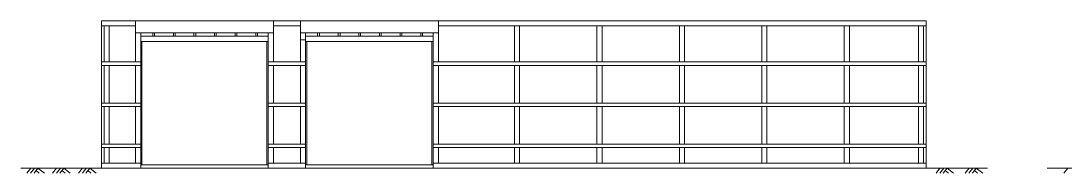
# Model space of a CAD drawing. Header units: inches. Extents: x -167 to 6071, y -6287 to -2731.
# Drawn here: x 99 to 1314, y -4804 to -4626 of the extents above; entities that cross this region are included whole.
import ezdxf

# ---------------------------------------------------------------- set-up
doc = ezdxf.new("R2010")
doc.units = ezdxf.units.IN
doc.header["$LTSCALE"] = 96
doc.header["$MEASUREMENT"] = 0
for name, color, linetype, lineweight in [('Common', 4, 'Continuous', 5), ('Dimensions', 7, 'Continuous', 5), ('Section', 6, 'Continuous', 18), ('Wall_line', 6, 'Continuous', 18)]:
    doc.layers.add(name, color=color, linetype=linetype, lineweight=lineweight)

msp = doc.modelspace()

# ---------------------------------------------------------------- linework, layer by layer
at = {"layer": 'Common'}
for p, q in [((192.5, -4798.1), (192.5, -4626.1)), ((1152.5, -4626.1), (1152.5, -4798.1)), ((239.7, -4794.1), (385.2, -4794.1)), ((431.7, -4794.1), (577.2, -4794.1))]:
    msp.add_line(p, q, dxfattribs=at)
at = {"layer": 'Dimensions'}
for p, q in [((110.2, -4798.1), (105.7, -4803.9)), ((114.6, -4798.1), (110, -4803.9)), ((118.6, -4798.1), (114.1, -4803.9)), ((116.4, -4801), (120.1, -4803.9)), ((118.6, -4798.1), (126.1, -4803.9)), ((140.3, -4798.1), (135.7, -4803.9)), ((144.7, -4798.1), (140.1, -4803.9)), ((148.7, -4798.1), (144.2, -4803.9)), ((146.5, -4801), (150.2, -4803.9)), ((148.7, -4798.1), (156.2, -4803.9)), ((170.5, -4798.1), (165.9, -4803.9)), ((174.8, -4798.1), (170.3, -4803.9)), ((178.9, -4798.1), (174.3, -4803.9)), ((176.6, -4801), (180.3, -4803.9)), ((178.9, -4798.1), (186.3, -4803.9)), ((1168.5, -4798.1), (1164, -4803.9)), ((1172.9, -4798.1), (1168.3, -4803.9)), ((1176.9, -4798.1), (1172.4, -4803.9)), ((1174.7, -4801), (1178.4, -4803.9)), ((1176.9, -4798.1), (1184.4, -4803.9)), ((1202.4, -4798.1), (1197.8, -4803.9)), ((1206.8, -4798.1), (1202.2, -4803.9)), ((1210.8, -4798.1), (1206.3, -4803.9)), ((1208.6, -4801), (1212.3, -4803.9)), ((1210.8, -4798.1), (1218.3, -4803.9)), ((1317.3, -4798.1), (1312.7, -4803.9))]:
    msp.add_line(p, q, dxfattribs=at)
at = {"layer": 'Section'}
for p, q in [((192.5, -4626.1), (1152.5, -4626.1)), ((192.5, -4632.1), (192.5, -4626.1)), ((392.7, -4630.1), (392.7, -4626.1)), ((424.2, -4630.1), (424.2, -4626.1)), ((1152.5, -4632.1), (1152.5, -4626.1)), ((192.5, -4632.1), (232.2, -4632.1)), ((232.2, -4640.1), (392.7, -4640.1)), ((392.7, -4632.1), (424.2, -4632.1)), ((424.2, -4640.1), (584.7, -4640.1)), ((584.7, -4632.1), (1152.5, -4632.1)), ((98.7, -4798.1), (1224, -4798.1)), ((1293.2, -4798.1), (2418.5, -4798.1))]:
    msp.add_line(p, q, dxfattribs=at)
for points in [[(238.2, -4678.1), (238.2, -4674.1), (192.5, -4674.1), (192.5, -4678.1), (238.2, -4678.1)], [(430.2, -4678.1), (430.2, -4674.1), (386.7, -4674.1), (386.7, -4678.1), (430.2, -4678.1)], [(1152.5, -4678.1), (1152.5, -4674.1), (578.7, -4674.1), (578.7, -4678.1), (1152.5, -4678.1)], [(238.2, -4726.1), (238.2, -4722.1), (192.5, -4722.1), (192.5, -4726.1), (238.2, -4726.1)], [(430.2, -4726.1), (430.2, -4722.1), (386.7, -4722.1), (386.7, -4726.1), (430.2, -4726.1)], [(1152.5, -4726.1), (1152.5, -4722.1), (578.7, -4722.1), (578.7, -4726.1), (1152.5, -4726.1)], [(238.2, -4774.1), (238.2, -4770.1), (192.5, -4770.1), (192.5, -4774.1), (238.2, -4774.1)], [(430.2, -4774.1), (430.2, -4770.1), (386.7, -4770.1), (386.7, -4774.1), (430.2, -4774.1)], [(1152.5, -4774.1), (1152.5, -4770.1), (578.7, -4770.1), (578.7, -4774.1), (1152.5, -4774.1)], [(238.2, -4798.1), (238.2, -4792.1), (192.5, -4792.1), (192.5, -4798.1), (238.2, -4798.1)], [(430.2, -4798.1), (430.2, -4792.1), (386.7, -4792.1), (386.7, -4798.1), (430.2, -4798.1)], [(1152.5, -4798.1), (1152.5, -4792.1), (578.7, -4792.1), (578.7, -4798.1), (1152.5, -4798.1)]]:
    msp.add_lwpolyline(points, dxfattribs=at)
at = {"layer": 'Wall_line', "transparency": 33554687}
for p, q in [((252.2, -4644.1), (252.2, -4640.1)), ((254.2, -4644.1), (254.2, -4640.1)), ((276.2, -4644.1), (276.2, -4640.1)), ((278.2, -4644.1), (278.2, -4640.1)), ((300.2, -4644.1), (300.2, -4640.1)), ((302.2, -4644.1), (302.2, -4640.1)), ((324.2, -4644.1), (324.2, -4640.1)), ((326.2, -4644.1), (326.2, -4640.1)), ((348.2, -4644.1), (348.2, -4640.1)), ((350.2, -4644.1), (350.2, -4640.1)), ((372.2, -4644.1), (372.2, -4640.1)), ((374.2, -4644.1), (374.2, -4640.1)), ((444.2, -4644.1), (444.2, -4640.1)), ((446.2, -4644.1), (446.2, -4640.1)), ((468.2, -4644.1), (468.2, -4640.1)), ((470.2, -4644.1), (470.2, -4640.1)), ((492.2, -4644.1), (492.2, -4640.1)), ((494.2, -4644.1), (494.2, -4640.1)), ((516.2, -4644.1), (516.2, -4640.1)), ((518.2, -4644.1), (518.2, -4640.1)), ((540.2, -4644.1), (540.2, -4640.1)), ((542.2, -4644.1), (542.2, -4640.1)), ((564.2, -4644.1), (564.2, -4640.1)), ((566.2, -4644.1), (566.2, -4640.1))]:
    msp.add_line(p, q, dxfattribs=at)
for points in [[(232.2, -4626.1), (232.2, -4674.1)], [(392.7, -4674.1), (392.7, -4630.1)], [(424.2, -4630.1), (424.2, -4674.1)], [(584.7, -4674.1), (584.7, -4626.1), (584.7, -4626.1)], [(195.5, -4674.1), (195.5, -4632.1), (201.5, -4632.1)], [(201.5, -4632.1), (201.5, -4674.1)], [(232.2, -4798.1), (238.2, -4798.1), (238.2, -4640.1)], [(386.7, -4640.1), (386.7, -4798.1), (392.7, -4798.1)], [(424.2, -4798.1), (430.2, -4798.1), (430.2, -4640.1)], [(578.7, -4640.1), (578.7, -4798.1), (584.7, -4798.1)], [(673.2, -4632.1), (673.2, -4674.1)], [(679.2, -4674.1), (679.2, -4632.1), (673.2, -4632.1)], [(769.2, -4632.1), (769.2, -4674.1)], [(775.2, -4674.1), (775.2, -4632.1), (769.2, -4632.1)], [(865.2, -4632.1), (865.2, -4674.1)], [(871.2, -4674.1), (871.2, -4632.1), (865.2, -4632.1)], [(961.2, -4632.1), (961.2, -4674.1)], [(967.2, -4674.1), (967.2, -4632.1), (961.2, -4632.1)], [(1057.2, -4632.1), (1057.2, -4674.1)], [(1063.2, -4674.1), (1063.2, -4632.1), (1057.2, -4632.1)], [(1143.5, -4632.1), (1143.5, -4674.1)], [(1149.5, -4674.1), (1149.5, -4632.1), (1143.5, -4632.1)], [(238.2, -4650.1), (238.2, -4644.1), (386.7, -4644.1), (386.7, -4650.1), (238.2, -4650.1)], [(238.2, -4650.1), (239.7, -4650.1), (239.7, -4794.1), (238.2, -4794.1), (238.2, -4650.1)], [(386.7, -4650.1), (385.2, -4650.1), (385.2, -4794.1), (386.7, -4794.1), (386.7, -4650.1)], [(424.2, -4798.1), (424.2, -4798.1), (430.2, -4798.1), (430.2, -4648.1), (424.2, -4648.1)], [(430.2, -4650.1), (430.2, -4644.1), (578.7, -4644.1), (578.7, -4650.1), (430.2, -4650.1)], [(430.2, -4650.1), (431.7, -4650.1), (431.7, -4794.1), (430.2, -4794.1), (430.2, -4650.1)], [(578.7, -4650.1), (577.2, -4650.1), (577.2, -4794.1), (578.7, -4794.1), (578.7, -4650.1)], [(578.7, -4648.1), (578.7, -4798.1), (584.7, -4798.1)], [(195.5, -4722.1), (195.5, -4678.1)], [(201.5, -4678.1), (201.5, -4722.1)], [(232.2, -4678.1), (232.2, -4722.1)], [(392.7, -4722.1), (392.7, -4678.1)], [(424.2, -4678.1), (424.2, -4722.1)], [(584.7, -4722.1), (584.7, -4678.1)], [(673.2, -4678.1), (673.2, -4722.1)], [(679.2, -4722.1), (679.2, -4678.1)], [(769.2, -4678.1), (769.2, -4722.1)], [(775.2, -4722.1), (775.2, -4678.1)], [(865.2, -4678.1), (865.2, -4722.1)], [(871.2, -4722.1), (871.2, -4678.1)], [(961.2, -4678.1), (961.2, -4722.1)], [(967.2, -4722.1), (967.2, -4678.1)], [(1057.2, -4678.1), (1057.2, -4722.1)], [(1063.2, -4722.1), (1063.2, -4678.1)], [(1143.5, -4678.1), (1143.5, -4722.1)], [(1149.5, -4722.1), (1149.5, -4678.1)], [(195.5, -4770.1), (195.5, -4726.1)], [(201.5, -4726.1), (201.5, -4770.1)], [(232.2, -4726.1), (232.2, -4770.1)], [(392.7, -4770.1), (392.7, -4726.1)], [(424.2, -4726.1), (424.2, -4770.1)], [(584.7, -4770.1), (584.7, -4726.1)], [(673.2, -4726.1), (673.2, -4770.1)], [(679.2, -4770.1), (679.2, -4726.1)], [(769.2, -4726.1), (769.2, -4770.1)], [(775.2, -4770.1), (775.2, -4726.1)], [(865.2, -4726.1), (865.2, -4770.1)], [(871.2, -4770.1), (871.2, -4726.1)], [(961.2, -4726.1), (961.2, -4770.1)], [(967.2, -4770.1), (967.2, -4726.1)], [(1057.2, -4726.1), (1057.2, -4770.1)], [(1063.2, -4770.1), (1063.2, -4726.1)], [(1143.5, -4726.1), (1143.5, -4770.1)], [(1149.5, -4770.1), (1149.5, -4726.1)], [(195.5, -4792.1), (195.5, -4774.1)], [(201.5, -4774.1), (201.5, -4792.1)], [(232.2, -4774.1), (232.2, -4792.1)], [(392.7, -4792.1), (392.7, -4774.1)], [(424.2, -4774.1), (424.2, -4792.1)], [(584.7, -4792.1), (584.7, -4774.1)], [(673.2, -4774.1), (673.2, -4792.1)], [(679.2, -4792.1), (679.2, -4774.1)], [(769.2, -4774.1), (769.2, -4792.1)], [(775.2, -4792.1), (775.2, -4774.1)], [(865.2, -4774.1), (865.2, -4792.1)], [(871.2, -4792.1), (871.2, -4774.1)], [(961.2, -4774.1), (961.2, -4792.1)], [(967.2, -4792.1), (967.2, -4774.1)], [(1057.2, -4774.1), (1057.2, -4792.1)], [(1063.2, -4792.1), (1063.2, -4774.1)], [(1143.5, -4774.1), (1143.5, -4792.1)], [(1149.5, -4792.1), (1149.5, -4774.1)], [(201.5, -4798.1), (195.5, -4798.1)], [(673.2, -4798.1), (673.2, -4798.1), (679.2, -4798.1)], [(769.2, -4798.1), (769.2, -4798.1), (775.2, -4798.1)], [(865.2, -4798.1), (865.2, -4798.1), (871.2, -4798.1)], [(961.2, -4798.1), (961.2, -4798.1), (967.2, -4798.1)], [(1057.2, -4798.1), (1057.2, -4798.1), (1063.2, -4798.1)], [(1143.5, -4798.1), (1143.5, -4798.1), (1149.5, -4798.1)]]:
    msp.add_lwpolyline(points, dxfattribs=at)

doc.saveas('drawing.dxf')
